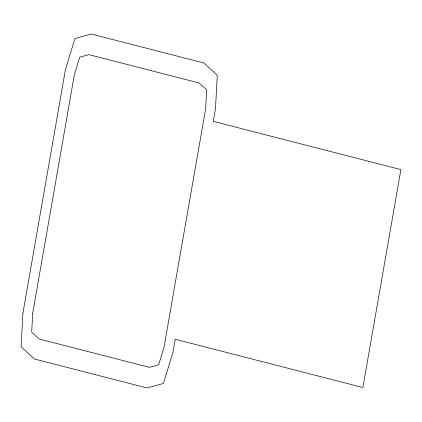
<?xml version="1.0" encoding="UTF-8"?>
<svg xmlns="http://www.w3.org/2000/svg" width="422" height="422" viewBox="0 0 422 422"><rect width="100%" height="100%" fill="white"/><g stroke="black" fill="none" stroke-linecap="round" stroke-linejoin="round"><path stroke-width="0.63" d="M22.857 313.578L21.1 346.815L34.53 359.027L147.114 387.982L163.472 383.429L172.973 352.18L175.225 339.262L362.867 387.517L400.9 169.597L213.258 121.346L215.51 108.422L217.267 75.185L203.837 62.973L91.252 34.018L74.9 38.571L65.399 69.82L22.857 313.578M32.694 313.393L31.703 332.135L39.272 339.024L149.462 367.362L158.683 364.793L164.042 347.169L205.678 108.607L206.669 89.865L199.094 82.976L88.91 54.638L79.684 57.207L74.33 74.831L32.694 313.393"/></g></svg>
